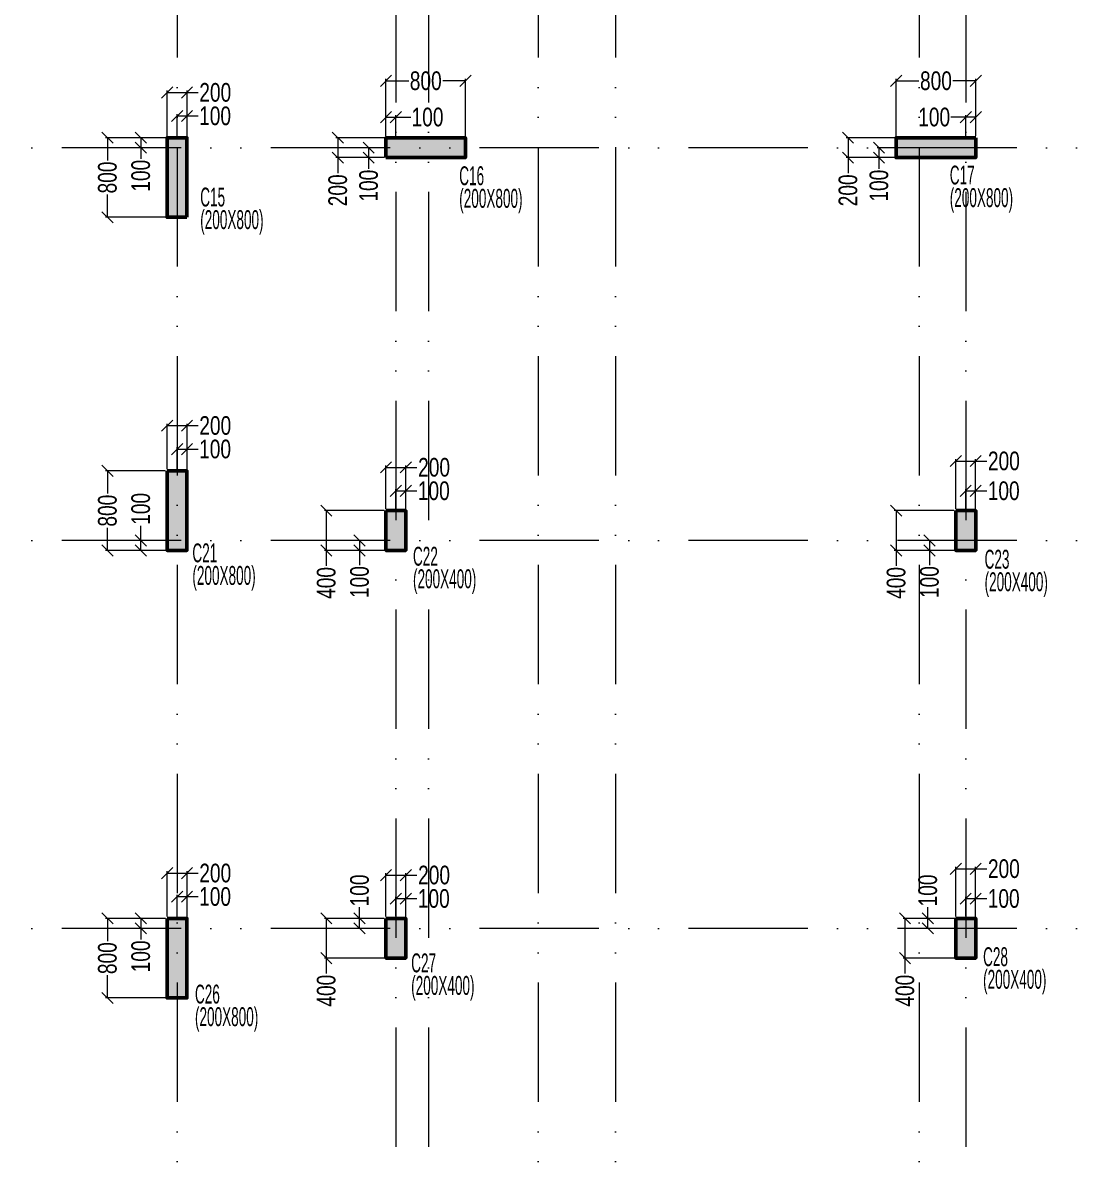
# Model space of a CAD drawing. Header units: millimetres. Extents: x 359 to 43503, y 1365 to 61403.
# Drawn here: x 10909 to 21459, y 32468 to 43944 of the extents above; entities that cross this region are included whole.
import ezdxf

# ---------------------------------------------------------------- set-up
doc = ezdxf.new("R2010")
doc.units = ezdxf.units.MM
doc.linetypes.add('ACAD_ISO04W100', pattern=[30, 24, -3, 0, -3])
doc.linetypes.add('ACAD_ISO12W100', pattern=[21, 12, -3, 0, -3, 0, -3])
for name, color, linetype, lineweight in [('A-ANNO-DIMS', 8, 'Continuous', 15), ('A-ANNO-GRID-LINE', 9, 'ACAD_ISO04W100', 20), ('A-CLMN', 5, 'Continuous', 50), ('A-CONC-PATT', 253, 'Continuous', 0), ('S - GRID TXT', 4, 'Continuous', 13), ('S-COLS-IDEN', 4, 'Continuous', 9), ('STR-COL-DIM', 8, 'Continuous', 18)]:
    doc.layers.add(name, color=color, linetype=linetype, lineweight=lineweight)
doc.styles.add('SOBHA', font='swisscl.ttf')
doc.styles.add('Swis721 LtCn BT', font='swisscl.ttf', dxfattribs={"width": 0.7, "height": 250})
doc.dimstyles.new('S-75', dxfattribs={"dimscale": 75, "dimtxt": 2.5, "dimasz": 1.5, "dimexe": 0.25, "dimexo": 0.25, "dimgap": 0.1, "dimtad": 0, "dimdec": 0, "dimzin": 0, "dimdsep": 46, "dimtxsty": 'SOBHA', "dimblk": 'OBLIQUE', "dimcen": 0.09, "dimclrd": 9, "dimclre": 9, "dimclrt": 6, "dimadec": 5, "dimazin": 0, "dimtfac": 1, "dimtdec": 0, "dimtmove": 0, "dimatfit": 3, "dimfxl": 0.18, "dimtolj": 1, "dimtzin": 0, "dimlwd": -1, "dimlwe": -1, "dimarcsym": 0})

# ---------------------------------------------------------------- blocks, each defined once
blk = doc.blocks.new('A$Ca94b9103')
at = {"layer": 'A-CONC-PATT'}
h = blk.add_hatch(color=256, dxfattribs=at)
h.dxf.hatch_style = 1
h.paths.add_polyline_path([(8140, 31706), (8340, 31706), (8340, 32506), (8140, 32506)])
h = blk.add_hatch(color=256, dxfattribs=at)
h.dxf.hatch_style = 1
h.paths.add_polyline_path([(8140, 31706), (8340, 31706), (8340, 32506), (8140, 32506)])
h = blk.add_hatch(color=256, dxfattribs=at)
h.dxf.hatch_style = 1
h.paths.add_polyline_path([(10340, 32506), (10340, 32306), (11140, 32306), (11140, 32506)])
h = blk.add_hatch(color=256, dxfattribs=at)
h.dxf.hatch_style = 1
h.paths.add_polyline_path([(16270, 32306), (16270, 32506), (15470, 32506), (15470, 32306)])
h = blk.add_hatch(color=256, dxfattribs=at)
h.dxf.hatch_style = 1
h.paths.add_polyline_path([(8340, 29156), (8140, 29156), (8140, 28356), (8340, 28356)])
h = blk.add_hatch(color=256, dxfattribs=at)
h.dxf.hatch_style = 1
h.paths.add_polyline_path([(10540, 28756), (10340, 28756), (10340, 28356), (10540, 28356)])
h = blk.add_hatch(color=256, dxfattribs=at)
h.dxf.hatch_style = 1
h.paths.add_polyline_path([(16270, 28756), (16070, 28756), (16070, 28356), (16270, 28356)])
h = blk.add_hatch(color=256, dxfattribs=at)
h.dxf.hatch_style = 1
h.paths.add_polyline_path([(8340, 24656), (8140, 24656), (8140, 23856), (8340, 23856)])
h = blk.add_hatch(color=256, dxfattribs=at)
h.dxf.hatch_style = 1
h.paths.add_polyline_path([(10540, 24656), (10340, 24656), (10340, 24256), (10540, 24256)])
h = blk.add_hatch(color=256, dxfattribs=at)
h.dxf.hatch_style = 1
h.paths.add_polyline_path([(16270, 24656), (16070, 24656), (16070, 24256), (16270, 24256)])
at = {"layer": 'A-CLMN', "elevation": 0}
for points in [[(8340, 31706), (8140, 31706), (8140, 32506), (8340, 32506)], [(8340, 31706), (8140, 31706), (8140, 32506), (8340, 32506)], [(10340, 32306), (10340, 32506), (11140, 32506), (11140, 32306)], [(16270, 32506), (16270, 32306), (15470, 32306), (15470, 32506)], [(8140, 29156), (8340, 29156), (8340, 28356), (8140, 28356)], [(10340, 28756), (10540, 28756), (10540, 28356), (10340, 28356)], [(16070, 28756), (16270, 28756), (16270, 28356), (16070, 28356)], [(8140, 24656), (8340, 24656), (8340, 23856), (8140, 23856)], [(10340, 24656), (10540, 24656), (10540, 24256), (10340, 24256)], [(16070, 24656), (16270, 24656), (16270, 24256), (16070, 24256)]]:
    blk.add_lwpolyline(points, close=True, dxfattribs=at)
blk = doc.blocks.new('STRG')
at = {"layer": 'A-ANNO-DIMS', "linetype": 'ACAD_ISO12W100', "ltscale": 100}
for p, q in [((28509.9, -1588153, -0.1), (28509.9, -1637469.2, -0.1)), ((32140.1, -1588153, -0.1), (32140.1, -1637469.2, -0.1)), ((32920.1, -1588153, -0.1), (32920.1, -1637469.2, -0.1)), ((35970.1, -1588153, -0.1), (35970.1, -1637469.2, -0.1)), ((30710.1, -1588603, -0.1), (30710.1, -1637469.2, -0.1)), ((31039.8, -1588603, -0.6), (31039.8, -1637469.2, -0.6)), ((36439.7, -1588603, -0.1), (36439.7, -1637469.2, -0.1)), ((55854, -1602859.7, -0.1), (17033.9, -1602859.7, -0.1)), ((55854, -1606809.7, -0.3), (17033.9, -1606809.7, -0.3)), ((55854, -1610709.7, -0.1), (17033.9, -1610709.7, -0.1))]:
    blk.add_line(p, q, dxfattribs=at)
blk = doc.blocks.new('_Oblique')
at = {"color": 0, "linetype": 'ByBlock', "lineweight": -2}
blk.add_line((-0.5, -0.5), (0.5, 0.5), dxfattribs=at)
blk = doc.blocks.new('*D834')
at = {"layer": 'Defpoints', "color": 0, "transparency": 16777216}
for p in [(12560, 43244), (12360, 42789, 0), (12560, 42789, 0)]:
    blk.add_point(p, dxfattribs=at)
at = {"layer": 'STR-COL-DIM', "color": 9, "transparency": 16777216}
for p, q in [((12360, 42807), (12360, 43263)), ((12360, 43244), (12560, 43244)), ((12560, 42807), (12560, 43263)), ((12560, 43244), (12672, 43244))]:
    blk.add_line(p, q, dxfattribs=at)
at = {"layer": 'STR-COL-DIM', "color": 9, "transparency": 16777216, "xscale": 112.5, "yscale": 112.5, "zscale": 112.5, "rotation": 180}
blk.add_blockref('_Oblique', (12360, 43244), dxfattribs=at)
at = {"layer": 'STR-COL-DIM', "color": 9, "transparency": 16777216, "xscale": 112.5, "yscale": 112.5, "zscale": 112.5}
blk.add_blockref('_Oblique', (12560, 43244), dxfattribs=at)
at = {"layer": 'STR-COL-DIM', "color": 6, "transparency": 16777216, "insert": (12844, 43244), "char_height": 187.5, "attachment_point": 5, "style": 'SOBHA'}
blk.add_mtext('\\A1;200', dxfattribs=at)
blk = doc.blocks.new('*D835')
at = {"layer": 'Defpoints', "color": 0, "transparency": 16777216}
for p in [(12560, 43008), (12460, 42789, 0), (12560, 42789, -1)]:
    blk.add_point(p, dxfattribs=at)
at = {"layer": 'STR-COL-DIM', "color": 9, "transparency": 16777216}
for p, q in [((12460, 42807), (12460, 43026)), ((12460, 43008), (12560, 43008)), ((12560, 42807), (12560, 43026)), ((12560, 43008), (12672, 43008))]:
    blk.add_line(p, q, dxfattribs=at)
at = {"layer": 'STR-COL-DIM', "color": 9, "transparency": 16777216, "xscale": 112.5, "yscale": 112.5, "zscale": 112.5, "rotation": 180}
blk.add_blockref('_Oblique', (12460, 43008), dxfattribs=at)
at = {"layer": 'STR-COL-DIM', "color": 9, "transparency": 16777216, "xscale": 112.5, "yscale": 112.5, "zscale": 112.5}
blk.add_blockref('_Oblique', (12560, 43008), dxfattribs=at)
at = {"layer": 'STR-COL-DIM', "color": 6, "transparency": 16777216, "insert": (12842, 43008), "char_height": 187.5, "attachment_point": 5, "style": 'SOBHA'}
blk.add_mtext('\\A1;100', dxfattribs=at)
blk = doc.blocks.new('*D836')
at = {"layer": 'Defpoints', "color": 0, "transparency": 16777216}
for p in [(12360, 42789, 0), (12095, 42689), (12360, 42689)]:
    blk.add_point(p, dxfattribs=at)
at = {"layer": 'STR-COL-DIM', "color": 9, "transparency": 16777216}
for p, q in [((12342, 42789), (12077, 42789)), ((12095, 42789), (12095, 42689)), ((12342, 42689), (12077, 42689)), ((12095, 42689), (12095, 42576))]:
    blk.add_line(p, q, dxfattribs=at)
at = {"layer": 'STR-COL-DIM', "color": 9, "transparency": 16777216, "xscale": 112.5, "yscale": 112.5, "zscale": 112.5}
for p, rotation in [((12095, 42789), 90), ((12095, 42689), 270)]:
    blk.add_blockref('_Oblique', p, dxfattribs=dict(at, rotation=rotation))
at = {"layer": 'STR-COL-DIM', "color": 6, "transparency": 16777216, "insert": (12095, 42407), "char_height": 187.5, "attachment_point": 5, "rotation": 90, "style": 'SOBHA'}
blk.add_mtext('\\A1;100', dxfattribs=at)
blk = doc.blocks.new('*D837')
at = {"layer": 'Defpoints', "color": 0, "transparency": 16777216}
for p in [(11760, 42789), (12360, 42789), (12360, 41989)]:
    blk.add_point(p, dxfattribs=at)
at = {"layer": 'STR-COL-DIM', "color": 9, "transparency": 16777216}
for p, q in [((12342, 42789), (11742, 42789)), ((11760, 42789), (11760, 42560)), ((11760, 41989), (11760, 42217)), ((12342, 41989), (11742, 41989))]:
    blk.add_line(p, q, dxfattribs=at)
at = {"layer": 'STR-COL-DIM', "color": 9, "transparency": 16777216, "xscale": 112.5, "yscale": 112.5, "zscale": 112.5}
for p, rotation in [((11760, 42789), 90), ((11760, 41989), 270)]:
    blk.add_blockref('_Oblique', p, dxfattribs=dict(at, rotation=rotation))
at = {"layer": 'STR-COL-DIM', "color": 6, "transparency": 16777216, "insert": (11760, 42389), "char_height": 187.5, "attachment_point": 5, "rotation": 90, "style": 'SOBHA'}
blk.add_mtext('\\A1;800', dxfattribs=at)
blk = doc.blocks.new('*D838')
at = {"layer": 'Defpoints', "color": 0, "transparency": 16777216}
for p in [(14386, 42589), (14560, 42689, 0), (14560, 42589)]:
    blk.add_point(p, dxfattribs=at)
at = {"layer": 'STR-COL-DIM', "color": 9, "transparency": 16777216}
for p, q in [((14542, 42689), (14368, 42689)), ((14542, 42589), (14368, 42589)), ((14386, 42689), (14386, 42589)), ((14386, 42589), (14386, 42476))]:
    blk.add_line(p, q, dxfattribs=at)
at = {"layer": 'STR-COL-DIM', "color": 9, "transparency": 16777216, "xscale": 112.5, "yscale": 112.5, "zscale": 112.5}
for p, rotation in [((14386, 42689), 90), ((14386, 42589), 270)]:
    blk.add_blockref('_Oblique', p, dxfattribs=dict(at, rotation=rotation))
at = {"layer": 'STR-COL-DIM', "color": 6, "transparency": 16777216, "insert": (14386, 42307), "char_height": 187.5, "attachment_point": 5, "rotation": 90, "style": 'SOBHA'}
blk.add_mtext('\\A1;100', dxfattribs=at)
blk = doc.blocks.new('*D839')
at = {"layer": 'Defpoints', "color": 0, "transparency": 16777216}
for p in [(14076, 42789), (14560, 42789, 0), (14560, 42589, 0)]:
    blk.add_point(p, dxfattribs=at)
at = {"layer": 'STR-COL-DIM', "color": 9, "transparency": 16777216}
for p, q in [((14542, 42789), (14057, 42789)), ((14076, 42789), (14076, 42589)), ((14542, 42589), (14057, 42589)), ((14076, 42589), (14076, 42432))]:
    blk.add_line(p, q, dxfattribs=at)
at = {"layer": 'STR-COL-DIM', "color": 9, "transparency": 16777216, "xscale": 112.5, "yscale": 112.5, "zscale": 112.5}
for p, rotation in [((14076, 42789), 90), ((14076, 42589), 270)]:
    blk.add_blockref('_Oblique', p, dxfattribs=dict(at, rotation=rotation))
at = {"layer": 'STR-COL-DIM', "color": 6, "transparency": 16777216, "insert": (14076, 42260), "char_height": 187.5, "attachment_point": 5, "rotation": 90, "style": 'SOBHA'}
blk.add_mtext('\\A1;200', dxfattribs=at)
blk = doc.blocks.new('*D840')
at = {"layer": 'Defpoints', "color": 0, "transparency": 16777216}
for p in [(15360, 43361), (14560, 42789, 0), (15360, 42789)]:
    blk.add_point(p, dxfattribs=at)
at = {"layer": 'STR-COL-DIM', "color": 9, "transparency": 16777216}
for p, q in [((14560, 42807), (14560, 43380)), ((14560, 43361), (14789, 43361)), ((15360, 43361), (15132, 43361)), ((15360, 42807), (15360, 43380))]:
    blk.add_line(p, q, dxfattribs=at)
at = {"layer": 'STR-COL-DIM', "color": 9, "transparency": 16777216, "xscale": 112.5, "yscale": 112.5, "zscale": 112.5, "rotation": 180}
blk.add_blockref('_Oblique', (14560, 43361), dxfattribs=at)
at = {"layer": 'STR-COL-DIM', "color": 9, "transparency": 16777216, "xscale": 112.5, "yscale": 112.5, "zscale": 112.5}
blk.add_blockref('_Oblique', (15360, 43361), dxfattribs=at)
at = {"layer": 'STR-COL-DIM', "color": 6, "transparency": 16777216, "insert": (14960, 43361), "char_height": 187.5, "attachment_point": 5, "style": 'SOBHA'}
blk.add_mtext('\\A1;800', dxfattribs=at)
blk = doc.blocks.new('*D841')
at = {"layer": 'Defpoints', "color": 0, "transparency": 16777216}
for p in [(14560, 42996), (14560, 42789, 0), (14660, 42789, 0)]:
    blk.add_point(p, dxfattribs=at)
at = {"layer": 'STR-COL-DIM', "color": 9, "transparency": 16777216}
for p, q in [((14560, 42807), (14560, 43015)), ((14560, 42996), (14660, 42996)), ((14660, 42807), (14660, 43015)), ((14660, 42996), (14809, 42996))]:
    blk.add_line(p, q, dxfattribs=at)
at = {"layer": 'STR-COL-DIM', "color": 9, "transparency": 16777216, "xscale": 112.5, "yscale": 112.5, "zscale": 112.5, "rotation": 180}
blk.add_blockref('_Oblique', (14560, 42996), dxfattribs=at)
at = {"layer": 'STR-COL-DIM', "color": 9, "transparency": 16777216, "xscale": 112.5, "yscale": 112.5, "zscale": 112.5}
blk.add_blockref('_Oblique', (14660, 42996), dxfattribs=at)
at = {"layer": 'STR-COL-DIM', "color": 6, "transparency": 16777216, "insert": (14978, 42996), "char_height": 187.5, "attachment_point": 5, "style": 'SOBHA'}
blk.add_mtext('\\A1;100', dxfattribs=at)
blk = doc.blocks.new('*D842')
at = {"layer": 'Defpoints', "color": 0, "transparency": 16777216}
for p in [(19517, 42589), (19690, 42689, 0), (19690, 42589)]:
    blk.add_point(p, dxfattribs=at)
at = {"layer": 'STR-COL-DIM', "color": 9, "transparency": 16777216}
for p, q in [((19672, 42689), (19498, 42689)), ((19672, 42589), (19498, 42589)), ((19517, 42689), (19517, 42589)), ((19517, 42589), (19517, 42476))]:
    blk.add_line(p, q, dxfattribs=at)
at = {"layer": 'STR-COL-DIM', "color": 9, "transparency": 16777216, "xscale": 112.5, "yscale": 112.5, "zscale": 112.5}
for p, rotation in [((19517, 42689), 90), ((19517, 42589), 270)]:
    blk.add_blockref('_Oblique', p, dxfattribs=dict(at, rotation=rotation))
at = {"layer": 'STR-COL-DIM', "color": 6, "transparency": 16777216, "insert": (19517, 42307), "char_height": 187.5, "attachment_point": 5, "rotation": 90, "style": 'SOBHA'}
blk.add_mtext('\\A1;100', dxfattribs=at)
blk = doc.blocks.new('*D843')
at = {"layer": 'Defpoints', "color": 0, "transparency": 16777216}
for p in [(19206, 42789), (19690, 42789, 0), (19690, 42589, 0)]:
    blk.add_point(p, dxfattribs=at)
at = {"layer": 'STR-COL-DIM', "color": 9, "transparency": 16777216}
for p, q in [((19672, 42789), (19187, 42789)), ((19206, 42789), (19206, 42589)), ((19672, 42589), (19187, 42589)), ((19206, 42589), (19206, 42432))]:
    blk.add_line(p, q, dxfattribs=at)
at = {"layer": 'STR-COL-DIM', "color": 9, "transparency": 16777216, "xscale": 112.5, "yscale": 112.5, "zscale": 112.5}
for p, rotation in [((19206, 42789), 90), ((19206, 42589), 270)]:
    blk.add_blockref('_Oblique', p, dxfattribs=dict(at, rotation=rotation))
at = {"layer": 'STR-COL-DIM', "color": 6, "transparency": 16777216, "insert": (19206, 42260), "char_height": 187.5, "attachment_point": 5, "rotation": 90, "style": 'SOBHA'}
blk.add_mtext('\\A1;200', dxfattribs=at)
blk = doc.blocks.new('*D844')
at = {"layer": 'Defpoints', "color": 0, "transparency": 16777216}
for p in [(20490, 43361), (19690, 42789, 0), (20490, 42789)]:
    blk.add_point(p, dxfattribs=at)
at = {"layer": 'STR-COL-DIM', "color": 9, "transparency": 16777216}
for p, q in [((19690, 42807), (19690, 43380)), ((19690, 43361), (19918, 43361)), ((20490, 43361), (20261, 43361)), ((20490, 42807), (20490, 43380))]:
    blk.add_line(p, q, dxfattribs=at)
at = {"layer": 'STR-COL-DIM', "color": 9, "transparency": 16777216, "xscale": 112.5, "yscale": 112.5, "zscale": 112.5, "rotation": 180}
blk.add_blockref('_Oblique', (19690, 43361), dxfattribs=at)
at = {"layer": 'STR-COL-DIM', "color": 9, "transparency": 16777216, "xscale": 112.5, "yscale": 112.5, "zscale": 112.5}
blk.add_blockref('_Oblique', (20490, 43361), dxfattribs=at)
at = {"layer": 'STR-COL-DIM', "color": 6, "transparency": 16777216, "insert": (20090, 43361), "char_height": 187.5, "attachment_point": 5, "style": 'SOBHA'}
blk.add_mtext('\\A1;800', dxfattribs=at)
blk = doc.blocks.new('*D845')
at = {"layer": 'Defpoints', "color": 0, "transparency": 16777216}
for p in [(20490, 42996), (20390, 42789, 0), (20490, 42789, 0)]:
    blk.add_point(p, dxfattribs=at)
at = {"layer": 'STR-COL-DIM', "color": 9, "transparency": 16777216}
for p, q in [((20390, 42996), (20241, 42996)), ((20390, 42807), (20390, 43015)), ((20490, 42996), (20390, 42996)), ((20490, 42807), (20490, 43015))]:
    blk.add_line(p, q, dxfattribs=at)
at = {"layer": 'STR-COL-DIM', "color": 9, "transparency": 16777216, "xscale": 112.5, "yscale": 112.5, "zscale": 112.5, "rotation": 180}
blk.add_blockref('_Oblique', (20390, 42996), dxfattribs=at)
at = {"layer": 'STR-COL-DIM', "color": 9, "transparency": 16777216, "xscale": 112.5, "yscale": 112.5, "zscale": 112.5}
blk.add_blockref('_Oblique', (20490, 42996), dxfattribs=at)
at = {"layer": 'STR-COL-DIM', "color": 6, "transparency": 16777216, "insert": (20072, 42996), "char_height": 187.5, "attachment_point": 5, "style": 'SOBHA'}
blk.add_mtext('\\A1;100', dxfattribs=at)
blk = doc.blocks.new('*D857')
at = {"layer": 'Defpoints', "color": 0, "transparency": 16777216}
for p in [(12560, 39894), (12360, 39439, 0), (12560, 39439, 0)]:
    blk.add_point(p, dxfattribs=at)
at = {"layer": 'STR-COL-DIM', "color": 9, "transparency": 16777216}
for p, q in [((12360, 39457), (12360, 39913)), ((12360, 39894), (12560, 39894)), ((12560, 39457), (12560, 39913)), ((12560, 39894), (12672, 39894))]:
    blk.add_line(p, q, dxfattribs=at)
at = {"layer": 'STR-COL-DIM', "color": 9, "transparency": 16777216, "xscale": 112.5, "yscale": 112.5, "zscale": 112.5, "rotation": 180}
blk.add_blockref('_Oblique', (12360, 39894), dxfattribs=at)
at = {"layer": 'STR-COL-DIM', "color": 9, "transparency": 16777216, "xscale": 112.5, "yscale": 112.5, "zscale": 112.5}
blk.add_blockref('_Oblique', (12560, 39894), dxfattribs=at)
at = {"layer": 'STR-COL-DIM', "color": 6, "transparency": 16777216, "insert": (12844, 39894), "char_height": 187.5, "attachment_point": 5, "style": 'SOBHA'}
blk.add_mtext('\\A1;200', dxfattribs=at)
blk = doc.blocks.new('*D858')
at = {"layer": 'Defpoints', "color": 0, "transparency": 16777216}
for p in [(12560, 39658), (12460, 39439, 0), (12560, 39439, -1)]:
    blk.add_point(p, dxfattribs=at)
at = {"layer": 'STR-COL-DIM', "color": 9, "transparency": 16777216}
for p, q in [((12460, 39457), (12460, 39676)), ((12460, 39658), (12560, 39658)), ((12560, 39457), (12560, 39676)), ((12560, 39658), (12672, 39658))]:
    blk.add_line(p, q, dxfattribs=at)
at = {"layer": 'STR-COL-DIM', "color": 9, "transparency": 16777216, "xscale": 112.5, "yscale": 112.5, "zscale": 112.5, "rotation": 180}
blk.add_blockref('_Oblique', (12460, 39658), dxfattribs=at)
at = {"layer": 'STR-COL-DIM', "color": 9, "transparency": 16777216, "xscale": 112.5, "yscale": 112.5, "zscale": 112.5}
blk.add_blockref('_Oblique', (12560, 39658), dxfattribs=at)
at = {"layer": 'STR-COL-DIM', "color": 6, "transparency": 16777216, "insert": (12842, 39658), "char_height": 187.5, "attachment_point": 5, "style": 'SOBHA'}
blk.add_mtext('\\A1;100', dxfattribs=at)
blk = doc.blocks.new('*D859')
at = {"layer": 'Defpoints', "color": 0, "transparency": 16777216}
for p in [(12360, 38739, 0), (12095, 38639), (12360, 38639)]:
    blk.add_point(p, dxfattribs=at)
at = {"layer": 'STR-COL-DIM', "color": 9, "transparency": 16777216}
for p, q in [((12095, 38739), (12095, 38888)), ((12341, 38739), (12076, 38739)), ((12095, 38639), (12095, 38739)), ((12341, 38639), (12076, 38639))]:
    blk.add_line(p, q, dxfattribs=at)
at = {"layer": 'STR-COL-DIM', "color": 9, "transparency": 16777216, "xscale": 112.5, "yscale": 112.5, "zscale": 112.5}
for p, rotation in [((12095, 38739), 90), ((12095, 38639), 270)]:
    blk.add_blockref('_Oblique', p, dxfattribs=dict(at, rotation=rotation))
at = {"layer": 'STR-COL-DIM', "color": 6, "transparency": 16777216, "insert": (12095, 39057), "char_height": 187.5, "attachment_point": 5, "rotation": 90, "style": 'SOBHA'}
blk.add_mtext('\\A1;100', dxfattribs=at)
blk = doc.blocks.new('*D860')
at = {"layer": 'Defpoints', "color": 0, "transparency": 16777216}
for p in [(11760, 39439), (12360, 39439), (12360, 38639)]:
    blk.add_point(p, dxfattribs=at)
at = {"layer": 'STR-COL-DIM', "color": 9, "transparency": 16777216}
for p, q in [((12341, 39439), (11741, 39439)), ((11760, 39439), (11760, 39210)), ((11760, 38639), (11760, 38867)), ((12341, 38639), (11741, 38639))]:
    blk.add_line(p, q, dxfattribs=at)
at = {"layer": 'STR-COL-DIM', "color": 9, "transparency": 16777216, "xscale": 112.5, "yscale": 112.5, "zscale": 112.5}
for p, rotation in [((11760, 39439), 90), ((11760, 38639), 270)]:
    blk.add_blockref('_Oblique', p, dxfattribs=dict(at, rotation=rotation))
at = {"layer": 'STR-COL-DIM', "color": 6, "transparency": 16777216, "insert": (11760, 39039), "char_height": 187.5, "attachment_point": 5, "rotation": 90, "style": 'SOBHA'}
blk.add_mtext('\\A1;800', dxfattribs=at)
blk = doc.blocks.new('*D861')
at = {"layer": 'Defpoints', "color": 0, "transparency": 16777216}
for p in [(14760, 39474), (14560, 39039, 0), (14760, 39039, 0)]:
    blk.add_point(p, dxfattribs=at)
at = {"layer": 'STR-COL-DIM', "color": 9, "transparency": 16777216}
for p, q in [((14560, 39057), (14560, 39493)), ((14760, 39057), (14760, 39493)), ((14560, 39474), (14760, 39474)), ((14760, 39474), (14872, 39474))]:
    blk.add_line(p, q, dxfattribs=at)
at = {"layer": 'STR-COL-DIM', "color": 9, "transparency": 16777216, "xscale": 112.5, "yscale": 112.5, "zscale": 112.5, "rotation": 180}
blk.add_blockref('_Oblique', (14560, 39474), dxfattribs=at)
at = {"layer": 'STR-COL-DIM', "color": 9, "transparency": 16777216, "xscale": 112.5, "yscale": 112.5, "zscale": 112.5}
blk.add_blockref('_Oblique', (14760, 39474), dxfattribs=at)
at = {"layer": 'STR-COL-DIM', "color": 6, "transparency": 16777216, "insert": (15044, 39474), "char_height": 187.5, "attachment_point": 5, "style": 'SOBHA'}
blk.add_mtext('\\A1;200', dxfattribs=at)
blk = doc.blocks.new('*D862')
at = {"layer": 'Defpoints', "color": 0, "transparency": 16777216}
for p in [(14760, 39238), (14660, 39043, -1), (14760, 39039, 0)]:
    blk.add_point(p, dxfattribs=at)
at = {"layer": 'STR-COL-DIM', "color": 9, "transparency": 16777216}
for p, q in [((14660, 39062), (14660, 39256)), ((14760, 39057), (14760, 39256)), ((14660, 39238), (14760, 39238)), ((14760, 39238), (14872, 39238))]:
    blk.add_line(p, q, dxfattribs=at)
at = {"layer": 'STR-COL-DIM', "color": 9, "transparency": 16777216, "xscale": 112.5, "yscale": 112.5, "zscale": 112.5, "rotation": 180}
blk.add_blockref('_Oblique', (14660, 39238), dxfattribs=at)
at = {"layer": 'STR-COL-DIM', "color": 9, "transparency": 16777216, "xscale": 112.5, "yscale": 112.5, "zscale": 112.5}
blk.add_blockref('_Oblique', (14760, 39238), dxfattribs=at)
at = {"layer": 'STR-COL-DIM', "color": 6, "transparency": 16777216, "insert": (15041, 39238), "char_height": 187.5, "attachment_point": 5, "style": 'SOBHA'}
blk.add_mtext('\\A1;100', dxfattribs=at)
blk = doc.blocks.new('*D863')
at = {"layer": 'Defpoints', "color": 0, "transparency": 16777216}
for p in [(14560, 38739, 0), (14295, 38639), (14560, 38639, 0)]:
    blk.add_point(p, dxfattribs=at)
at = {"layer": 'STR-COL-DIM', "color": 9, "transparency": 16777216}
for p, q in [((14542, 38739), (14277, 38739)), ((14295, 38739), (14295, 38639)), ((14541, 38639), (14277, 38639)), ((14295, 38639), (14295, 38490))]:
    blk.add_line(p, q, dxfattribs=at)
at = {"layer": 'STR-COL-DIM', "color": 9, "transparency": 16777216, "xscale": 112.5, "yscale": 112.5, "zscale": 112.5}
for p, rotation in [((14295, 38739), 90), ((14295, 38639), 270)]:
    blk.add_blockref('_Oblique', p, dxfattribs=dict(at, rotation=rotation))
at = {"layer": 'STR-COL-DIM', "color": 6, "transparency": 16777216, "insert": (14295, 38321), "char_height": 187.5, "attachment_point": 5, "rotation": 90, "style": 'SOBHA'}
blk.add_mtext('\\A1;100', dxfattribs=at)
blk = doc.blocks.new('*D864')
at = {"layer": 'Defpoints', "color": 0, "transparency": 16777216}
for p in [(13960, 39039), (14560, 39039, 0), (14560, 38639, 0)]:
    blk.add_point(p, dxfattribs=at)
at = {"layer": 'STR-COL-DIM', "color": 9, "transparency": 16777216}
for p, q in [((14541, 39039), (13942, 39039)), ((13960, 39039), (13960, 38639)), ((14541, 38639), (13942, 38639)), ((13960, 38639), (13960, 38485))]:
    blk.add_line(p, q, dxfattribs=at)
at = {"layer": 'STR-COL-DIM', "color": 9, "transparency": 16777216, "xscale": 112.5, "yscale": 112.5, "zscale": 112.5}
for p, rotation in [((13960, 39039), 90), ((13960, 38639), 270)]:
    blk.add_blockref('_Oblique', p, dxfattribs=dict(at, rotation=rotation))
at = {"layer": 'STR-COL-DIM', "color": 6, "transparency": 16777216, "insert": (13960, 38312), "char_height": 187.5, "attachment_point": 5, "rotation": 90, "style": 'SOBHA'}
blk.add_mtext('\\A1;400', dxfattribs=at)
blk = doc.blocks.new('*D870')
at = {"layer": 'Defpoints', "color": 0, "transparency": 16777216}
for p in [(20489, 39538), (20289, 39039, 0), (20489, 39039, 0)]:
    blk.add_point(p, dxfattribs=at)
at = {"layer": 'STR-COL-DIM', "color": 9, "transparency": 16777216}
for p, q in [((20289, 39057), (20289, 39557)), ((20289, 39538), (20489, 39538)), ((20489, 39057), (20489, 39557)), ((20489, 39538), (20602, 39538))]:
    blk.add_line(p, q, dxfattribs=at)
at = {"layer": 'STR-COL-DIM', "color": 9, "transparency": 16777216, "xscale": 112.5, "yscale": 112.5, "zscale": 112.5, "rotation": 180}
blk.add_blockref('_Oblique', (20289, 39538), dxfattribs=at)
at = {"layer": 'STR-COL-DIM', "color": 9, "transparency": 16777216, "xscale": 112.5, "yscale": 112.5, "zscale": 112.5}
blk.add_blockref('_Oblique', (20489, 39538), dxfattribs=at)
at = {"layer": 'STR-COL-DIM', "color": 6, "transparency": 16777216, "insert": (20773, 39538), "char_height": 187.5, "attachment_point": 5, "style": 'SOBHA'}
blk.add_mtext('\\A1;200', dxfattribs=at)
blk = doc.blocks.new('*D658')
at = {"layer": 'Defpoints', "color": 0, "transparency": 16777216}
for p in [(20489, 39238), (20389, 39043, -1), (20489, 39039, 0)]:
    blk.add_point(p, dxfattribs=at)
at = {"layer": 'STR-COL-DIM', "color": 9, "transparency": 16777216}
for p, q in [((20389, 39062), (20389, 39256)), ((20489, 39057), (20489, 39256)), ((20389, 39238), (20489, 39238)), ((20489, 39238), (20602, 39238))]:
    blk.add_line(p, q, dxfattribs=at)
at = {"layer": 'STR-COL-DIM', "color": 9, "transparency": 16777216, "xscale": 112.5, "yscale": 112.5, "zscale": 112.5, "rotation": 180}
blk.add_blockref('_Oblique', (20389, 39238), dxfattribs=at)
at = {"layer": 'STR-COL-DIM', "color": 9, "transparency": 16777216, "xscale": 112.5, "yscale": 112.5, "zscale": 112.5}
blk.add_blockref('_Oblique', (20489, 39238), dxfattribs=at)
at = {"layer": 'STR-COL-DIM', "color": 6, "transparency": 16777216, "insert": (20771, 39238), "char_height": 187.5, "attachment_point": 5, "style": 'SOBHA'}
blk.add_mtext('\\A1;100', dxfattribs=at)
blk = doc.blocks.new('*D659')
at = {"layer": 'Defpoints', "color": 0, "transparency": 16777216}
for p in [(20290, 38739, 0), (20025, 38639), (20289, 38639, 0)]:
    blk.add_point(p, dxfattribs=at)
at = {"layer": 'STR-COL-DIM', "color": 9, "transparency": 16777216}
for p, q in [((20271, 38739), (20006, 38739)), ((20025, 38739), (20025, 38639)), ((20271, 38639), (20006, 38639)), ((20025, 38639), (20025, 38490))]:
    blk.add_line(p, q, dxfattribs=at)
at = {"layer": 'STR-COL-DIM', "color": 9, "transparency": 16777216, "xscale": 112.5, "yscale": 112.5, "zscale": 112.5}
for p, rotation in [((20025, 38739), 90), ((20025, 38639), 270)]:
    blk.add_blockref('_Oblique', p, dxfattribs=dict(at, rotation=rotation))
at = {"layer": 'STR-COL-DIM', "color": 6, "transparency": 16777216, "insert": (20025, 38321), "char_height": 187.5, "attachment_point": 5, "rotation": 90, "style": 'SOBHA'}
blk.add_mtext('\\A1;100', dxfattribs=at)
blk = doc.blocks.new('*D660')
at = {"layer": 'Defpoints', "color": 0, "transparency": 16777216}
for p in [(19690, 39039), (20289, 39039, 0), (20289, 38639, 0)]:
    blk.add_point(p, dxfattribs=at)
at = {"layer": 'STR-COL-DIM', "color": 9, "transparency": 16777216}
for p, q in [((20271, 39039), (19671, 39039)), ((19690, 39039), (19690, 38639)), ((20271, 38639), (19671, 38639)), ((19690, 38639), (19690, 38485))]:
    blk.add_line(p, q, dxfattribs=at)
at = {"layer": 'STR-COL-DIM', "color": 9, "transparency": 16777216, "xscale": 112.5, "yscale": 112.5, "zscale": 112.5}
for p, rotation in [((19690, 39039), 90), ((19690, 38639), 270)]:
    blk.add_blockref('_Oblique', p, dxfattribs=dict(at, rotation=rotation))
at = {"layer": 'STR-COL-DIM', "color": 6, "transparency": 16777216, "insert": (19690, 38312), "char_height": 187.5, "attachment_point": 5, "rotation": 90, "style": 'SOBHA'}
blk.add_mtext('\\A1;400', dxfattribs=at)
blk = doc.blocks.new('*D664')
at = {"layer": 'Defpoints', "color": 0, "transparency": 16777216}
for p in [(12560, 35394), (12360, 34939, 0), (12560, 34939, 0)]:
    blk.add_point(p, dxfattribs=at)
at = {"layer": 'STR-COL-DIM', "color": 9, "transparency": 16777216}
for p, q in [((12360, 34957), (12360, 35413)), ((12360, 35394), (12560, 35394)), ((12560, 34957), (12560, 35413)), ((12560, 35394), (12673, 35394))]:
    blk.add_line(p, q, dxfattribs=at)
at = {"layer": 'STR-COL-DIM', "color": 9, "transparency": 16777216, "xscale": 112.5, "yscale": 112.5, "zscale": 112.5, "rotation": 180}
blk.add_blockref('_Oblique', (12360, 35394), dxfattribs=at)
at = {"layer": 'STR-COL-DIM', "color": 9, "transparency": 16777216, "xscale": 112.5, "yscale": 112.5, "zscale": 112.5}
blk.add_blockref('_Oblique', (12560, 35394), dxfattribs=at)
at = {"layer": 'STR-COL-DIM', "color": 6, "transparency": 16777216, "insert": (12844, 35394), "char_height": 187.5, "attachment_point": 5, "style": 'SOBHA'}
blk.add_mtext('\\A1;200', dxfattribs=at)
blk = doc.blocks.new('*D665')
at = {"layer": 'Defpoints', "color": 0, "transparency": 16777216}
for p in [(12560, 35158), (12460, 34939, 0), (12560, 34939, -1)]:
    blk.add_point(p, dxfattribs=at)
at = {"layer": 'STR-COL-DIM', "color": 9, "transparency": 16777216}
for p, q in [((12460, 34957), (12460, 35176)), ((12460, 35158), (12560, 35158)), ((12560, 34957), (12560, 35176)), ((12560, 35158), (12673, 35158))]:
    blk.add_line(p, q, dxfattribs=at)
at = {"layer": 'STR-COL-DIM', "color": 9, "transparency": 16777216, "xscale": 112.5, "yscale": 112.5, "zscale": 112.5, "rotation": 180}
blk.add_blockref('_Oblique', (12460, 35158), dxfattribs=at)
at = {"layer": 'STR-COL-DIM', "color": 9, "transparency": 16777216, "xscale": 112.5, "yscale": 112.5, "zscale": 112.5}
blk.add_blockref('_Oblique', (12560, 35158), dxfattribs=at)
at = {"layer": 'STR-COL-DIM', "color": 6, "transparency": 16777216, "insert": (12842, 35158), "char_height": 187.5, "attachment_point": 5, "style": 'SOBHA'}
blk.add_mtext('\\A1;100', dxfattribs=at)
blk = doc.blocks.new('*D666')
at = {"layer": 'Defpoints', "color": 0, "transparency": 16777216}
for p in [(12360, 34939, 0), (12095, 34839), (12360, 34839)]:
    blk.add_point(p, dxfattribs=at)
at = {"layer": 'STR-COL-DIM', "color": 9, "transparency": 16777216}
for p, q in [((12342, 34939), (12077, 34939)), ((12095, 34939), (12095, 34839)), ((12342, 34839), (12077, 34839)), ((12095, 34839), (12095, 34726))]:
    blk.add_line(p, q, dxfattribs=at)
at = {"layer": 'STR-COL-DIM', "color": 9, "transparency": 16777216, "xscale": 112.5, "yscale": 112.5, "zscale": 112.5}
for p, rotation in [((12095, 34939), 90), ((12095, 34839), 270)]:
    blk.add_blockref('_Oblique', p, dxfattribs=dict(at, rotation=rotation))
at = {"layer": 'STR-COL-DIM', "color": 6, "transparency": 16777216, "insert": (12095, 34557), "char_height": 187.5, "attachment_point": 5, "rotation": 90, "style": 'SOBHA'}
blk.add_mtext('\\A1;100', dxfattribs=at)
blk = doc.blocks.new('*D667')
at = {"layer": 'Defpoints', "color": 0, "transparency": 16777216}
for p in [(11760, 34939), (12360, 34939), (12360, 34139)]:
    blk.add_point(p, dxfattribs=at)
at = {"layer": 'STR-COL-DIM', "color": 9, "transparency": 16777216}
for p, q in [((12342, 34939), (11742, 34939)), ((11760, 34939), (11760, 34710)), ((11760, 34139), (11760, 34367)), ((12342, 34139), (11742, 34139))]:
    blk.add_line(p, q, dxfattribs=at)
at = {"layer": 'STR-COL-DIM', "color": 9, "transparency": 16777216, "xscale": 112.5, "yscale": 112.5, "zscale": 112.5}
for p, rotation in [((11760, 34939), 90), ((11760, 34139), 270)]:
    blk.add_blockref('_Oblique', p, dxfattribs=dict(at, rotation=rotation))
at = {"layer": 'STR-COL-DIM', "color": 6, "transparency": 16777216, "insert": (11760, 34539), "char_height": 187.5, "attachment_point": 5, "rotation": 90, "style": 'SOBHA'}
blk.add_mtext('\\A1;800', dxfattribs=at)
blk = doc.blocks.new('*D675')
at = {"layer": 'Defpoints', "color": 0, "transparency": 16777216}
for p in [(14760, 35374), (14560, 34939, 0), (14760, 34939, 0)]:
    blk.add_point(p, dxfattribs=at)
at = {"layer": 'STR-COL-DIM', "color": 9, "transparency": 16777216}
for p, q in [((14560, 34957), (14560, 35393)), ((14560, 35374), (14760, 35374)), ((14760, 34957), (14760, 35393)), ((14760, 35374), (14872, 35374))]:
    blk.add_line(p, q, dxfattribs=at)
at = {"layer": 'STR-COL-DIM', "color": 9, "transparency": 16777216, "xscale": 112.5, "yscale": 112.5, "zscale": 112.5, "rotation": 180}
blk.add_blockref('_Oblique', (14560, 35374), dxfattribs=at)
at = {"layer": 'STR-COL-DIM', "color": 9, "transparency": 16777216, "xscale": 112.5, "yscale": 112.5, "zscale": 112.5}
blk.add_blockref('_Oblique', (14760, 35374), dxfattribs=at)
at = {"layer": 'STR-COL-DIM', "color": 6, "transparency": 16777216, "insert": (15044, 35374), "char_height": 187.5, "attachment_point": 5, "style": 'SOBHA'}
blk.add_mtext('\\A1;200', dxfattribs=at)
blk = doc.blocks.new('*D676')
at = {"layer": 'Defpoints', "color": 0, "transparency": 16777216}
for p in [(14760, 35138), (14660, 34943, -1), (14760, 34939, 0)]:
    blk.add_point(p, dxfattribs=at)
at = {"layer": 'STR-COL-DIM', "color": 9, "transparency": 16777216}
for p, q in [((14660, 34962), (14660, 35156)), ((14660, 35138), (14760, 35138)), ((14760, 34957), (14760, 35156)), ((14760, 35138), (14872, 35138))]:
    blk.add_line(p, q, dxfattribs=at)
at = {"layer": 'STR-COL-DIM', "color": 9, "transparency": 16777216, "xscale": 112.5, "yscale": 112.5, "zscale": 112.5, "rotation": 180}
blk.add_blockref('_Oblique', (14660, 35138), dxfattribs=at)
at = {"layer": 'STR-COL-DIM', "color": 9, "transparency": 16777216, "xscale": 112.5, "yscale": 112.5, "zscale": 112.5}
blk.add_blockref('_Oblique', (14760, 35138), dxfattribs=at)
at = {"layer": 'STR-COL-DIM', "color": 6, "transparency": 16777216, "insert": (15041, 35138), "char_height": 187.5, "attachment_point": 5, "style": 'SOBHA'}
blk.add_mtext('\\A1;100', dxfattribs=at)
blk = doc.blocks.new('*D677')
at = {"layer": 'Defpoints', "color": 0, "transparency": 16777216}
for p in [(14295, 34939), (14560, 34939, 0), (14560, 34839, 0)]:
    blk.add_point(p, dxfattribs=at)
at = {"layer": 'STR-COL-DIM', "color": 9, "transparency": 16777216}
for p, q in [((14295, 34939), (14295, 35051)), ((14541, 34939), (14277, 34939)), ((14295, 34839), (14295, 34939)), ((14542, 34839), (14277, 34839))]:
    blk.add_line(p, q, dxfattribs=at)
at = {"layer": 'STR-COL-DIM', "color": 9, "transparency": 16777216, "xscale": 112.5, "yscale": 112.5, "zscale": 112.5}
for p, rotation in [((14295, 34939), 90), ((14295, 34839), 270)]:
    blk.add_blockref('_Oblique', p, dxfattribs=dict(at, rotation=rotation))
at = {"layer": 'STR-COL-DIM', "color": 6, "transparency": 16777216, "insert": (14295, 35220), "char_height": 187.5, "attachment_point": 5, "rotation": 90, "style": 'SOBHA'}
blk.add_mtext('\\A1;100', dxfattribs=at)
blk = doc.blocks.new('*D678')
at = {"layer": 'Defpoints', "color": 0, "transparency": 16777216}
for p in [(13960, 34939), (14560, 34939, 0), (14560, 34539, 0)]:
    blk.add_point(p, dxfattribs=at)
at = {"layer": 'STR-COL-DIM', "color": 9, "transparency": 16777216}
for p, q in [((14541, 34939), (13942, 34939)), ((13960, 34939), (13960, 34539)), ((14541, 34539), (13942, 34539)), ((13960, 34539), (13960, 34384))]:
    blk.add_line(p, q, dxfattribs=at)
at = {"layer": 'STR-COL-DIM', "color": 9, "transparency": 16777216, "xscale": 112.5, "yscale": 112.5, "zscale": 112.5}
for p, rotation in [((13960, 34939), 90), ((13960, 34539), 270)]:
    blk.add_blockref('_Oblique', p, dxfattribs=dict(at, rotation=rotation))
at = {"layer": 'STR-COL-DIM', "color": 6, "transparency": 16777216, "insert": (13960, 34212), "char_height": 187.5, "attachment_point": 5, "rotation": 90, "style": 'SOBHA'}
blk.add_mtext('\\A1;400', dxfattribs=at)
blk = doc.blocks.new('*D679')
at = {"layer": 'Defpoints', "color": 0, "transparency": 16777216}
for p in [(20489, 35438), (20289, 34939, 0), (20489, 34939, 0)]:
    blk.add_point(p, dxfattribs=at)
at = {"layer": 'STR-COL-DIM', "color": 9, "transparency": 16777216}
for p, q in [((20289, 34957), (20289, 35457)), ((20289, 35438), (20489, 35438)), ((20489, 34957), (20489, 35457)), ((20489, 35438), (20602, 35438))]:
    blk.add_line(p, q, dxfattribs=at)
at = {"layer": 'STR-COL-DIM', "color": 9, "transparency": 16777216, "xscale": 112.5, "yscale": 112.5, "zscale": 112.5, "rotation": 180}
blk.add_blockref('_Oblique', (20289, 35438), dxfattribs=at)
at = {"layer": 'STR-COL-DIM', "color": 9, "transparency": 16777216, "xscale": 112.5, "yscale": 112.5, "zscale": 112.5}
blk.add_blockref('_Oblique', (20489, 35438), dxfattribs=at)
at = {"layer": 'STR-COL-DIM', "color": 6, "transparency": 16777216, "insert": (20773, 35438), "char_height": 187.5, "attachment_point": 5, "style": 'SOBHA'}
blk.add_mtext('\\A1;200', dxfattribs=at)
blk = doc.blocks.new('*D680')
at = {"layer": 'Defpoints', "color": 0, "transparency": 16777216}
for p in [(20489, 35138), (20389, 34943, -1), (20489, 34939, 0)]:
    blk.add_point(p, dxfattribs=at)
at = {"layer": 'STR-COL-DIM', "color": 9, "transparency": 16777216}
for p, q in [((20389, 34962), (20389, 35156)), ((20389, 35138), (20489, 35138)), ((20489, 34957), (20489, 35156)), ((20489, 35138), (20602, 35138))]:
    blk.add_line(p, q, dxfattribs=at)
at = {"layer": 'STR-COL-DIM', "color": 9, "transparency": 16777216, "xscale": 112.5, "yscale": 112.5, "zscale": 112.5, "rotation": 180}
blk.add_blockref('_Oblique', (20389, 35138), dxfattribs=at)
at = {"layer": 'STR-COL-DIM', "color": 9, "transparency": 16777216, "xscale": 112.5, "yscale": 112.5, "zscale": 112.5}
blk.add_blockref('_Oblique', (20489, 35138), dxfattribs=at)
at = {"layer": 'STR-COL-DIM', "color": 6, "transparency": 16777216, "insert": (20771, 35138), "char_height": 187.5, "attachment_point": 5, "style": 'SOBHA'}
blk.add_mtext('\\A1;100', dxfattribs=at)
blk = doc.blocks.new('*D681')
at = {"layer": 'Defpoints', "color": 0, "transparency": 16777216}
for p in [(20309, 34939, 0), (20008, 34839), (20308, 34839, 0)]:
    blk.add_point(p, dxfattribs=at)
at = {"layer": 'STR-COL-DIM', "color": 9, "transparency": 16777216}
for p, q in [((20008, 34939), (20008, 35051)), ((20290, 34939), (19989, 34939)), ((20008, 34839), (20008, 34939)), ((20289, 34839), (19989, 34839))]:
    blk.add_line(p, q, dxfattribs=at)
at = {"layer": 'STR-COL-DIM', "color": 9, "transparency": 16777216, "xscale": 112.5, "yscale": 112.5, "zscale": 112.5}
for p, rotation in [((20008, 34939), 90), ((20008, 34839), 270)]:
    blk.add_blockref('_Oblique', p, dxfattribs=dict(at, rotation=rotation))
at = {"layer": 'STR-COL-DIM', "color": 6, "transparency": 16777216, "insert": (20008, 35220), "char_height": 187.5, "attachment_point": 5, "rotation": 90, "style": 'SOBHA'}
blk.add_mtext('\\A1;100', dxfattribs=at)
blk = doc.blocks.new('*D682')
at = {"layer": 'Defpoints', "color": 0, "transparency": 16777216}
for p in [(19778, 34939), (20289, 34939, 0), (20289, 34539, 0)]:
    blk.add_point(p, dxfattribs=at)
at = {"layer": 'STR-COL-DIM', "color": 9, "transparency": 16777216}
for p, q in [((20271, 34939), (19759, 34939)), ((19778, 34939), (19778, 34539)), ((20271, 34539), (19759, 34539)), ((19778, 34539), (19778, 34384))]:
    blk.add_line(p, q, dxfattribs=at)
at = {"layer": 'STR-COL-DIM', "color": 9, "transparency": 16777216, "xscale": 112.5, "yscale": 112.5, "zscale": 112.5}
for p, rotation in [((19778, 34939), 90), ((19778, 34539), 270)]:
    blk.add_blockref('_Oblique', p, dxfattribs=dict(at, rotation=rotation))
at = {"layer": 'STR-COL-DIM', "color": 6, "transparency": 16777216, "insert": (19778, 34212), "char_height": 187.5, "attachment_point": 5, "rotation": 90, "style": 'SOBHA'}
blk.add_mtext('\\A1;400', dxfattribs=at)
blk = doc.blocks.new('A$Cacf424a8')
at = {"layer": 'S-COLS-IDEN', "color": 3, "char_height": 190, "width": 501.43, "attachment_point": 1, "style": 'Swis721 LtCn BT'}
for s, insert in [('C16', (8967, -7567, 0)), ('C17', (13899, -7560))]:
    blk.add_mtext(s, dxfattribs=dict(at, insert=insert))
at = {"layer": 'S-COLS-IDEN', "char_height": 190, "width": 501.43, "attachment_point": 1, "style": 'Swis721 LtCn BT'}
for s, insert in [('C15', (6363, -7781, 1)), ('(200X800)', (8967, -7794, 0)), ('(200X800)', (13899, -7787)), ('(200X800)', (6363, -8008, 1)), ('C21', (6284, -11359, 0)), ('C22', (8502, -11393, 1)), ('C23', (14249, -11423, 1)), ('(200X800)', (6284, -11586, 0)), ('(200X400)', (8502, -11620, 1)), ('(200X400)', (14249, -11650, 1)), ('C27', (8484, -15482, 1)), ('C28', (14234, -15420, 1)), ('(200X400)', (8484, -15709, 1)), ('(200X400)', (14234, -15647, 1)), ('C26', (6310, -15796, 1)), ('(200X800)', (6310, -16023, 1))]:
    blk.add_mtext(s, dxfattribs=dict(at, insert=insert))

msp = doc.modelspace()

# ---------------------------------------------------------------- block references
msp.add_blockref('A$Ca94b9103', (4219.5, 10283.2, 0.8))
at = {"layer": 'A-ANNO-GRID-LINE'}
msp.add_blockref('STRG', (-16050.5, 1645548.5, 0.4), dxfattribs=at)
at = {"layer": 'S - GRID TXT', "color": 210, "linetype": 'ByBlock'}
msp.add_blockref('A$Cacf424a8', (6329.9, 50068.7), dxfattribs=at)

# ---------------------------------------------------------------- dimensions: what is measured, and where the dimension line sits
at = {"layer": 'STR-COL-DIM'}
for base, p1, p2, picture, middle in [((15360.4, 43360.9, 0.8), (14560.4, 42788.7, 0.4), (15360.4, 42788.7, 0.8), '*D840', (14960.4, 43360.9, 0.8)), ((20489.9, 43360.9, 0.4), (19689.9, 42788.7), (20489.9, 42788.7, 0.4), '*D844', (20089.9, 43360.9, 0.4)), ((12559.9, 43244.1, 0.5), (12359.9, 42788.7, 0.7), (12559.9, 42788.7, 0.7), '*D834', (12843.6, 43244.1, 0.5)), ((12559.9, 43007.5, 0.5), (12459.9, 42788.7, 0.7), (12559.9, 42788.7, -0.1), '*D835', (12841.5, 43007.5, 0.5)), ((12559.9, 39894.1, 0.5), (12359.9, 39438.7, 0.7), (12559.9, 39438.7, 0.7), '*D857', (12843.6, 39894.1, 0.5)), ((12559.9, 39657.6, 0.5), (12459.9, 39438.7, 0.7), (12559.9, 39438.7, -0.1), '*D858', (12841.5, 39657.6, 0.5)), ((14759.8, 39474.1, 1), (14559.8, 39038.7, 0.7), (14759.8, 39038.7, 0.7), '*D861', (15043.6, 39474.1, 1)), ((20489.4, 39538.5, 1), (20289.4, 39038.7, 0.7), (20489.4, 39038.7, 0.7), '*D870', (20773.2, 39538.5, 1)), ((14759.8, 39237.6, 1), (14659.8, 39042.8, 0.3), (14759.8, 39038.7, 0.7), '*D862', (15041.5, 39237.6, 1)), ((20489.4, 39237.6, 1), (20389.4, 39042.8, 0.3), (20489.4, 39038.7, 0.7), '*D658', (20771.1, 39237.6, 1)), ((12560.5, 35394.1, 0.4), (12360.5, 34938.7, 0.5), (12560.5, 34938.7, 0.5), '*D664', (12844.2, 35394.1, 0.4)), ((14759.8, 35374.1, 1), (14559.8, 34938.7, 0.7), (14759.8, 34938.7, 0.7), '*D675', (15043.6, 35374.1, 1)), ((20489.4, 35438.5, 1), (20289.4, 34938.7, 0.7), (20489.4, 34938.7, 0.7), '*D679', (20773.2, 35438.5, 1)), ((12560.5, 35157.6, 0.4), (12460.5, 34938.7, 0.5), (12560.5, 34938.7, -0.2), '*D665', (12842.1, 35157.6, 0.4)), ((14759.8, 35137.6, 1), (14659.8, 34942.8, 0.3), (14759.8, 34938.7, 0.7), '*D676', (15041.5, 35137.6, 1)), ((20489.4, 35137.6, 1), (20389.4, 34942.8, 0.3), (20489.4, 34938.7, 0.7), '*D680', (20771.1, 35137.6, 1))]:
    dim = msp.add_linear_dim(base=base, p1=p1, p2=p2, dimstyle='S-75', dxfattribs=at)
    dim.commit()
    dim.dimension.update_dxf_attribs({"geometry": picture, "text_midpoint": middle})
for base, p1, p2, picture, middle in [((14560.4, 42996.2, 0.8), (14660.4, 42788.7, 0.4), (14560.4, 42788.7, 0.4), '*D841', (14978.4, 42996.2, 0.8)), ((20489.9, 42996.2, 0.4), (20389.9, 42788.7), (20489.9, 42788.7), '*D845', (20071.9, 42996.2, 0.4))]:
    dim = msp.add_linear_dim(base=base, p1=p1, p2=p2, dimstyle='S-75', dxfattribs=at)
    dim.commit()
    dim.dimension.update_dxf_attribs({"geometry": picture, "text_midpoint": middle, "dimtype": 160})
for base, p1, p2, picture, middle in [((11760.5, 42788.7, 0.4), (12360.5, 41988.7, 0.4), (12360.5, 42788.7, 0.4), '*D837', (11760.5, 42388.7, 0.4)), ((12095.4, 42688.7, 0.4), (12360.5, 42788.7, 0.5), (12360.5, 42688.7, 0.4), '*D836', (12095.4, 42407.1, 0.4)), ((14386.5, 42588.7, 0.8), (14560.4, 42688.7, 0.4), (14560.4, 42588.7, 0.8), '*D838', (14386.5, 42307.1, 0.8)), ((19516.6, 42588.7, 1), (19690.5, 42688.7, 0.6), (19690.5, 42588.7, 1), '*D842', (19516.6, 42307.1, 1)), ((11759.9, 39438.7, 0.7), (12359.9, 38638.7, 0.7), (12359.9, 39438.7, 0.7), '*D860', (11759.9, 39038.7, 0.7)), ((11760.5, 34938.7, 0.4), (12360.5, 34138.7, 0.4), (12360.5, 34938.7, 0.4), '*D667', (11760.5, 34538.7, 0.4)), ((12095.4, 34838.7, 0.4), (12360.5, 34938.7, 0.5), (12360.5, 34838.7, 0.4), '*D666', (12095.4, 34557.1, 0.4))]:
    dim = msp.add_linear_dim(base=base, p1=p1, p2=p2, angle=90, dimstyle='S-75', dxfattribs=at)
    dim.commit()
    dim.dimension.update_dxf_attribs({"geometry": picture, "text_midpoint": middle})
for base, p1, p2, picture, middle in [((14075.8, 42788.7, 0.8), (14560.4, 42588.7, 0.4), (14560.4, 42788.7, 0.4), '*D839', (14075.8, 42260.3, 0.8)), ((19205.9, 42788.7, 1), (19690.5, 42588.7, 0.6), (19690.5, 42788.7, 0.6), '*D843', (19205.9, 42260.3, 1)), ((12094.9, 38638.7, 0.7), (12359.9, 38738.7, 0.5), (12359.9, 38638.7, 0.7), '*D859', (12094.9, 39056.7, 0.7)), ((13960.4, 39038.7, 0.4), (14559.8, 38638.7, 0.7), (14559.8, 39038.7, 0.7), '*D864', (13960.4, 38312, 0.4)), ((19690, 39038.7, 0.4), (20289.4, 38638.7, 0.7), (20289.4, 39038.7, 0.7), '*D660', (19690, 38312, 0.4)), ((14295.4, 38638.7, 0.4), (14560.4, 38738.7, 0.2), (14559.8, 38638.7, 0.7), '*D863', (14295.4, 38320.7, 0.4)), ((20025, 38638.7, 0.4), (20290, 38738.7, 0.2), (20289.4, 38638.7, 0.7), '*D659', (20025, 38320.7, 0.4)), ((14295.4, 34938.7, 0.4), (14560.4, 34838.7, 0.3), (14559.8, 34938.7, 0.7), '*D677', (14295.4, 35220.4, 0.4)), ((20007.7, 34838.7, 0.3), (20308.7, 34938.7, 0.1), (20308.2, 34838.7, 0.6), '*D681', (20007.7, 35220.4, 0.3)), ((13960.4, 34938.7, 0.4), (14559.8, 34538.7, 0.7), (14559.8, 34938.7, 0.7), '*D678', (13960.4, 34212, 0.4)), ((19777.8, 34938.7, 0.4), (20289.4, 34538.7, 0.7), (20289.4, 34938.7, 0.7), '*D682', (19777.8, 34212, 0.4))]:
    dim = msp.add_linear_dim(base=base, p1=p1, p2=p2, angle=90, dimstyle='S-75', dxfattribs=at)
    dim.commit()
    dim.dimension.update_dxf_attribs({"geometry": picture, "text_midpoint": middle, "dimtype": 160})

doc.saveas('drawing.dxf')
